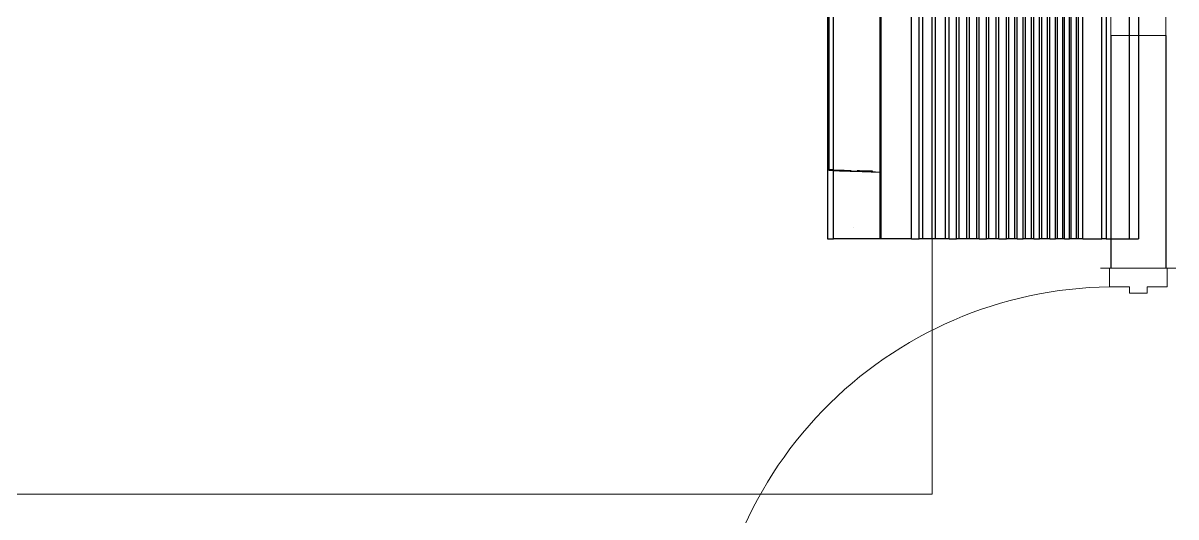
# Model space of a CAD drawing. Header units: inches. Extents: x -86493719 to 430035, y 21644 to 1519532.
# Drawn here: x 55412 to 57709, y 74383 to 75366 of the extents above; entities that cross this region are included whole.
import ezdxf

# ---------------------------------------------------------------- set-up
doc = ezdxf.new("R2010")
doc.units = ezdxf.units.IN
doc.header["$MEASUREMENT"] = 0
for name, color, linetype, lineweight in [('1', 8, 'Continuous', 9), ('DR', 8, 'Continuous', 18), ('WIN', 8, 'Continuous', 18), ('windoor', 8, 'Continuous', 18)]:
    doc.layers.add(name, color=color, linetype=linetype, lineweight=lineweight)
doc.layers.add('Edges', color=7, linetype='Continuous')
doc.layers.add('partition', color=8, linetype='Continuous')

# ---------------------------------------------------------------- blocks, each defined once
blk = doc.blocks.new('D900')
at = {"layer": 'DR'}
for p, q in [((37.5, 915), (37.5, 115)), ((77.5, 915), (77.5, 115)), ((37.5, 190), (77.5, 190)), ((37.5, 115), (77.5, 115))]:
    blk.add_line(p, q, dxfattribs=at)
at = {"layer": 'DR', "color": 3}
for p, q in [((0, 132.5), (0, -17.5)), ((900, 132.5), (900, -17.5)), ((900, 115), (900, 0))]:
    blk.add_line(p, q, dxfattribs=at)
at = {"layer": 'DR'}
for points in [[(0, 0), (37.5, 0), (37.5, 40), (50, 40), (50, 75), (37.5, 75), (37.5, 115), (0, 115)], [(900, 0), (862.5, 0), (862.5, 40), (850, 40), (850, 75), (862.5, 75), (862.5, 115), (900, 115)]]:
    blk.add_lwpolyline(points, dxfattribs=at)
at = {"layer": 'DR', "color": 8}
blk.add_arc((51.9, 104.3), 810.7, 0.7553, 91.0145, dxfattribs=at)
blk = doc.blocks.new('air con')
at = {"layer": 'Edges'}
for p, q in [((71.4, 41.9), (152.4, 41.9)), ((71.4, 41.09), (152.4, 41.09)), ((152.4, 41.09), (152.4, 41.9)), ((152.4, 39.12), (152.4, 41.09)), ((71.4, 39.12), (152.4, 39.12)), ((152.4, 39.12), (152.4, 38.72)), ((152.4, 38.72), (71.4, 38.72)), ((152.4, 37.09), (152.4, 38.72)), ((152.4, 37.09), (71.4, 37.09)), ((152.4, 37.09), (152.4, 36.7)), ((152.4, 36.7), (71.4, 36.7)), ((152.4, 36.54), (71.4, 36.54)), ((152.4, 36.08), (71.4, 36.08)), ((152.4, 36.7), (152.4, 36.54)), ((152.4, 36.54), (152.4, 36.08)), ((152.4, 36.08), (152.4, 35.91)), ((152.4, 35.91), (71.4, 35.91)), ((152.4, 35.49), (71.4, 35.49)), ((152.4, 35.34), (71.4, 35.34)), ((152.4, 35.49), (152.4, 35.91)), ((152.4, 35.49), (152.4, 35.34)), ((152.4, 35.34), (152.4, 34.88)), ((152.4, 34.88), (71.4, 34.88)), ((152.4, 34.71), (71.4, 34.71)), ((152.4, 34.21), (71.4, 34.21)), ((152.4, 34.88), (152.4, 34.71)), ((152.4, 34.21), (152.4, 34.71)), ((152.4, 34.21), (152.4, 34.02)), ((152.4, 34.02), (71.4, 34.02)), ((152.4, 33.51), (71.4, 33.51)), ((152.4, 33.33), (71.4, 33.33)), ((152.4, 34.02), (152.4, 33.51)), ((152.4, 33.51), (152.4, 33.33)), ((152.4, 32.83), (152.4, 33.33)), ((152.4, 32.83), (71.4, 32.83)), ((152.4, 32.62), (71.4, 32.62)), ((152.4, 32.1), (71.4, 32.1)), ((152.4, 32.83), (152.4, 32.62)), ((152.4, 32.62), (152.4, 32.1)), ((152.4, 32.1), (152.4, 31.91)), ((152.4, 31.91), (71.4, 31.91)), ((152.4, 31.38), (71.4, 31.38)), ((152.4, 31.19), (71.4, 31.19)), ((152.4, 31.38), (152.4, 31.91)), ((152.4, 31.38), (152.4, 31.19)), ((152.4, 31.19), (152.4, 30.65)), ((152.4, 30.65), (71.4, 30.65)), ((152.4, 30.44), (71.4, 30.44)), ((152.4, 30.65), (152.4, 30.44)), ((152.4, 29.79), (152.4, 30.44)), ((152.4, 29.79), (71.4, 29.79)), ((152.4, 29.56), (71.4, 29.56)), ((152.4, 29.79), (152.4, 29.56)), ((152.4, 29.56), (152.4, 28.93)), ((152.4, 28.93), (71.4, 28.93)), ((152.4, 28.71), (71.4, 28.71)), ((152.4, 28.09), (71.4, 28.09)), ((152.4, 28.93), (152.4, 28.71)), ((152.4, 28.09), (152.4, 28.71)), ((152.4, 28.09), (152.4, 27.87)), ((152.4, 27.87), (71.4, 27.87)), ((152.4, 27.23), (71.4, 27.23)), ((152.4, 27.87), (152.4, 27.23)), ((152.4, 27.23), (152.4, 27.02)), ((152.4, 27.02), (71.4, 27.02)), ((152.4, 26.35), (71.4, 26.35)), ((152.4, 26.12), (71.4, 26.12)), ((152.4, 27.02), (152.4, 26.35)), ((152.4, 26.35), (152.4, 26.12)), ((152.4, 25.47), (152.4, 26.12)), ((152.4, 25.47), (71.4, 25.47)), ((152.4, 25.16), (71.4, 25.16)), ((152.4, 25.47), (152.4, 25.16)), ((152.4, 25.16), (152.4, 24.3)), ((152.4, 24.3), (71.4, 24.3)), ((152.4, 24.3), (152.4, 24)), ((152.4, 24), (71.4, 24)), ((152.4, 23.18), (71.4, 23.18)), ((152.4, 24), (152.4, 23.18)), ((152.4, 23.18), (152.4, 22.88)), ((152.4, 22.88), (71.4, 22.88)), ((152.4, 22.21), (71.4, 22.21)), ((152.4, 22.21), (152.4, 22.88)), ((152.4, 22.21), (152.4, 19.57)), ((152.4, 19.57), (71.4, 19.57)), ((152.4, 19.49), (71.4, 19.49)), ((146.57, 18.69), (146.59, 19.09)), ((146.59, 19.09), (146.6, 19.49)), ((152.4, 19.57), (152.4, 19.49)), ((152.4, 19.49), (152.4, 15.42)), ((146.48, 17.68), (146.49, 18.03)), ((146.49, 18.03), (146.5, 18.39)), ((146.5, 18.39), (146.51, 18.75)), ((146.51, 18.75), (146.52, 18.81)), ((146.55, 17.92), (146.56, 18.3)), ((146.56, 18.3), (146.57, 18.69)), ((146.48, 17.5), (146.48, 17.68)), ((146.52, 16.87), (146.53, 17.21)), ((146.53, 17.21), (146.54, 17.56)), ((146.54, 17.56), (146.55, 17.92)), ((151.4, 17.18), (151.4, 17.18)), ((146.43, 15.72), (146.44, 16.03)), ((146.44, 16.03), (146.45, 16.35)), ((146.45, 16.35), (146.46, 16.67)), ((146.46, 16.67), (146.46, 16.96)), ((146.49, 15.95), (146.5, 16.24)), ((146.5, 16.24), (146.51, 16.55)), ((146.51, 16.55), (146.52, 16.87)), ((146.42, 15.42), (76.92, 15.42)), ((146.42, 15.05), (76.92, 15.05)), ((146.42, 15.42), (146.43, 15.72)), ((146.47, 15.42), (146.42, 15.42)), ((146.42, 15.42), (146.42, 15.05)), ((146.47, 15.05), (146.42, 15.05)), ((146.42, 15.05), (146.42, 15.01)), ((146.47, 15.42), (146.48, 15.68)), ((152.4, 15.42), (146.47, 15.42)), ((146.47, 15.42), (146.47, 15.05)), ((146.48, 15.68), (146.49, 15.95)), ((152.4, 14.9), (152.4, 15.42)), ((71.4, 14.9), (152.4, 14.9)), ((146.42, 15.01), (76.92, 15.01))]:
    blk.add_line(p, q, dxfattribs=at)
blk = doc.blocks.new('1.5HP AIR CONDITION')
at = {"xscale": 22.95287572191861, "yscale": 22.95287572191861, "zscale": 22.95287572191861}
blk.add_blockref('air con', (-3117.8, -341.9), dxfattribs=at)

msp = doc.modelspace()

# ---------------------------------------------------------------- linework, layer by layer
at = {"layer": '1'}
msp.add_lwpolyline([(55223.4, 74428.6), (55223.4, 76928.6), (57223.4, 76928.6), (57223.4, 74428.6)], close=True, dxfattribs=at)
at = {"layer": 'partition'}
for p, q in [((57579.3, 75341.1), (57579.3, 74878.6)), ((57689.3, 75341.1), (57689.3, 74878.6))]:
    msp.add_line(p, q, dxfattribs=at)
at = {"layer": 'WIN'}
for p, q in [((57579.3, 75391.1), (57579.3, 75341.1)), ((57689.3, 75341.1), (57689.3, 75391.1))]:
    msp.add_line(p, q, dxfattribs=at)
msp.add_lwpolyline([(57689.3, 75341.1), (57579.3, 75341.1)], dxfattribs=at)

# ---------------------------------------------------------------- block references
at = {"rotation": 270}
msp.add_blockref('1.5HP AIR CONDITION', (57014.6, 75316.8), dxfattribs=at)
at = {"layer": 'windoor', "rotation": 90}
msp.add_blockref('D900', (57691.8, 73978.6), dxfattribs=at)

doc.saveas('drawing.dxf')
